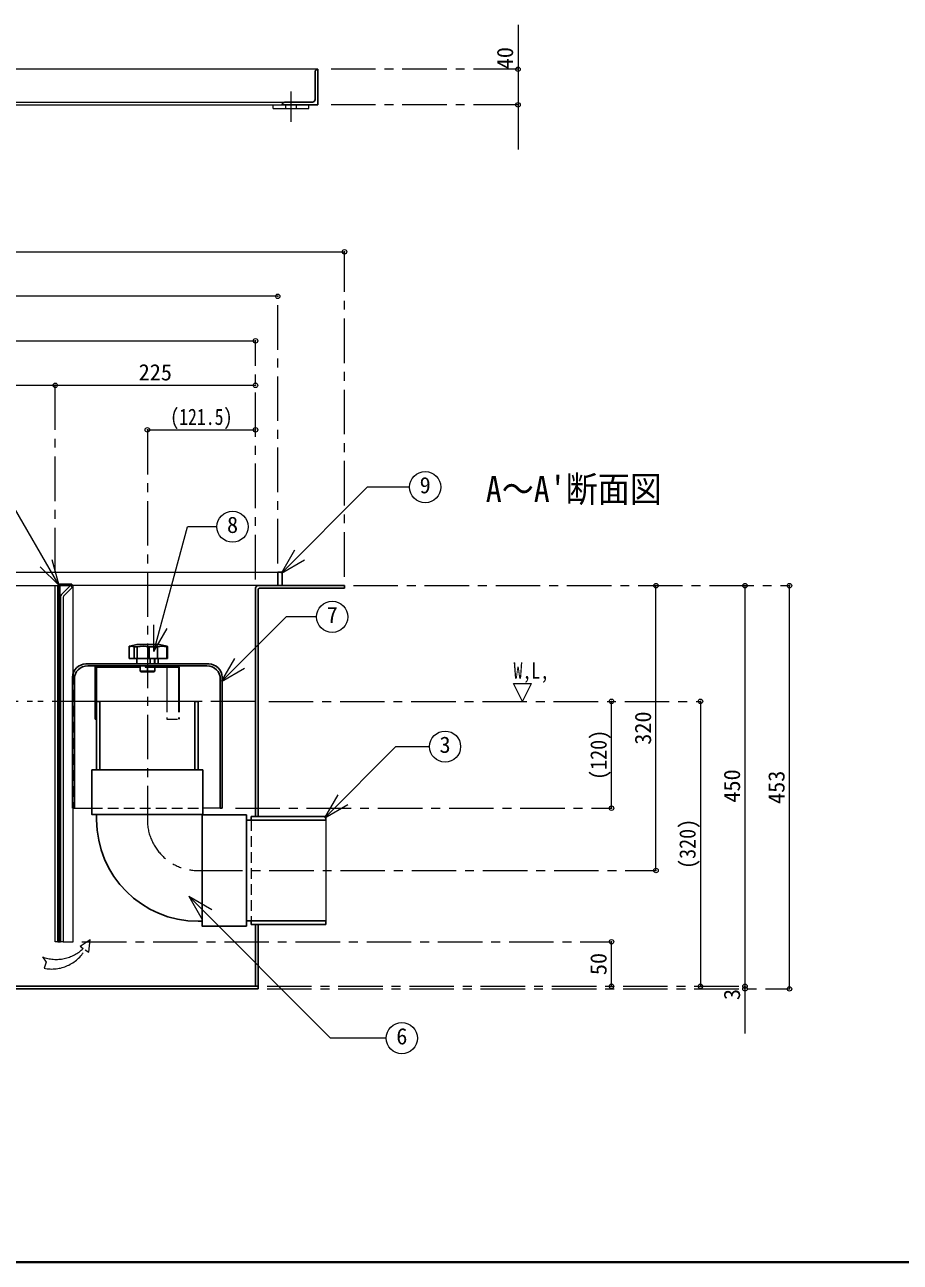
# Model space of a CAD drawing. Units: millimetres at full size, sheet at 1:10. Extents: x -2113 to 1937, y -1370 to 1440.
# Drawn here: x -1112 to -129, y -1370 to 20 of the extents above; entities that cross this region are included whole.
import ezdxf
from ezdxf.enums import TextEntityAlignment as Align

# ---------------------------------------------------------------- set-up
doc = ezdxf.new("R2010")
doc.units = ezdxf.units.MM
doc.header["$LTSCALE"] = 10
doc.header["$PDMODE"] = 32
doc.header["$PDSIZE"] = 5
for name, pattern in [('CHAIN1', [8, 5, -1, 1, -1]), ('DASHED1', [1.8, 1.2, -0.6]), ('DOUBLE_CHAIN1', [8.8, 5, -1, 0.6, -0.6, 0.6, -1])]:
    doc.linetypes.add(name, pattern=pattern)
doc.layers.add('0-0_ﾚｲﾔ1', color=4, linetype='Continuous', lineweight=9)
doc.styles.add('ＭＳ ゴシック', font='')
doc.styles.get('ＭＳ ゴシック').set_extended_font_data('MS Gothic')

msp = doc.modelspace()

# ---------------------------------------------------------------- linework, layer by layer
at = {"layer": '0-0_ﾚｲﾔ1'}
for p, q in [((-558.04, 19.5), (-558.04, -120.5)), ((-833.04, -74.5), (-833.04, -70.5)), ((-833.04, -74.5), (-793.04, -74.5)), ((-793.04, -74.5), (-793.04, -70.5)), ((-1753.04, -235.5), (-753.04, -235.5)), ((-828.04, -285.5), (-1678.04, -285.5)), ((-1653.04, -335.5), (-853.04, -335.5)), ((-1268.04, -385.5), (-1078.04, -385.5)), ((-1078.04, -385.5), (-853.04, -385.5)), ((-974.54, -435.5), (-853.04, -435.5)), ((-1262.79, -595.5), (-828.04, -595.5)), ((-1262.79, -610.5), (-1078.04, -610.5)), ((-1075.04, -610.5), (-1074.29, -610.5)), ((-850.04, -610.5), (-1059.29, -610.5)), ((-1058.04, -709.65), (-1058.04, -610.5)), ((-403.04, -930.5), (-403.04, -610.5)), ((-303.04, -610.5), (-303.04, -1060.5)), ((-253.04, -1063.5), (-253.04, -610.5)), ((-963.92, -702), (-940.55, -702)), ((-952.54, -703), (-952.54, -740.5)), ((-939.55, -703), (-939.55, -740.5)), ((-938.8, -702), (-938.8, -740.5)), ((-453.04, -860.5), (-453.04, -740.5)), ((-353.04, -740.5), (-353.04, -1060.5)), ((-1058.04, -1010.5), (-1058.04, -860.5)), ((-1056.54, -860.5), (-1037.04, -860.5)), ((-892.54, -860.5), (-912.04, -860.5)), ((-1075.04, -1010.5), (-1074.29, -1010.5)), ((-1072.79, -1010.5), (-1072.04, -1010.5)), ((-1069.04, -1010.5), (-1058.04, -1010.5)), ((-453.04, -1060.5), (-453.04, -1010.5)), ((-303.04, -1060.5), (-303.04, -1113.5))]:
    msp.add_line(p, q, dxfattribs=at)
at = {"layer": '0-0_ﾚｲﾔ1', "color": 7, "lineweight": 18}
for p, q in [((-783.04, -30.5), (-1723.04, -30.5)), ((-1686.04, -67.5), (-820.04, -67.5)), ((-1683.04, -70.5), (-823.04, -70.5)), ((-823.98, -596.38), (-727.43, -499.82)), ((-679.83, -499.82), (-727.43, -499.82)), ((-1073.8, -610.5), (-1129.62, -513.81)), ((-967.17, -684.64), (-929.58, -544.34)), ((-896.29, -544.34), (-929.58, -544.34)), ((-1073.8, -610.5), (-1081.56, -581.53)), ((-823.98, -596.38), (-808.98, -570.4)), ((-823.98, -596.38), (-798, -581.38)), ((-1073.8, -610.5), (-1095.01, -589.29)), ((-1078.04, -610.5), (-1075.04, -610.5)), ((-1078.04, -1010.5), (-1078.04, -610.5)), ((-1075.04, -1010.5), (-1075.04, -610.5)), ((-1071.16, -620.62), (-1061.04, -610.5)), ((-1061.04, -610.5), (-1058.92, -612.62)), ((-1072.04, -622.74), (-1072.04, -1010.5)), ((-1069.04, -623.36), (-1069.04, -1010.5)), ((-1068.6, -622.3), (-1058.92, -612.62)), ((-891.31, -718.26), (-818.68, -645.62)), ((-784.33, -645.62), (-818.68, -645.62)), ((-967.17, -684.64), (-967.17, -654.64)), ((-967.17, -684.64), (-952.17, -658.66)), ((-891.31, -718.26), (-876.31, -692.28)), ((-891.31, -718.26), (-865.33, -703.26)), ((-563.04, -720.5), (-543.04, -720.5)), ((-553.04, -740.5), (-563.04, -720.5)), ((-553.04, -740.5), (-543.04, -720.5)), ((-921.04, -740.5), (-1028.04, -740.5)), ((-775.28, -871.42), (-760.28, -845.43)), ((-775.28, -871.42), (-749.3, -856.42)), ((-774.04, -873.9), (-774.04, -987.1)), ((-928.07, -959.36), (-902.09, -974.36)), ((-928.07, -959.36), (-913.07, -985.34)), ((-928.07, -959.36), (-768.63, -1118.8)), ((-1075.04, -1010.5), (-1078.04, -1010.5)), ((-1069.04, -1010.5), (-1072.04, -1010.5)), ((-706.07, -1118.8), (-768.63, -1118.8))]:
    msp.add_line(p, q, dxfattribs=at)
at = {"layer": '0-0_ﾚｲﾔ1', "color": 5, "lineweight": 25}
for p, q in [((-786.04, -33.5), (-786.04, -64.5)), ((-783.04, -70.5), (-783.04, -30.5)), ((-820.04, -67.5), (-789.04, -67.5)), ((-823.04, -70.5), (-783.04, -70.5)), ((-828.04, -595.5), (-823.04, -595.5)), ((-828.04, -595.5), (-828.04, -610.5)), ((-823.04, -610.5), (-823.04, -595.5)), ((-1074.29, -610.5), (-1074.29, -1010.5)), ((-1072.79, -609), (-1059.29, -609)), ((-1072.79, -611.25), (-1072.79, -1010.5)), ((-1072.04, -610.5), (-1059.29, -610.5)), ((-1059.29, -609), (-1059.29, -610.5)), ((-850.04, -610.5), (-753.04, -610.5)), ((-753.04, -613.5), (-753.04, -610.5)), ((-853.04, -613.5), (-853.04, -870)), ((-850.04, -615), (-850.04, -870)), ((-848.54, -613.5), (-753.04, -613.5)), ((-995.16, -679.3), (-995.16, -692.5)), ((-986.47, -676.59), (-994.38, -678.32)), ((-989.47, -679.3), (-989.47, -692.5)), ((-985.61, -676.5), (-961.6, -676.5)), ((-972.35, -679.3), (-972.35, -692.5)), ((-960.74, -676.59), (-952.83, -678.32)), ((-952.57, -679.3), (-952.57, -692.5)), ((-952.04, -692.5), (-995.16, -692.5)), ((-986.54, -692.5), (-986.54, -698.5)), ((-971.33, -692.5), (-971.33, -698.5)), ((-966.65, -692.5), (-966.65, -698.5)), ((-966.13, -692.5), (-966.13, -698.5)), ((-962.54, -692.5), (-962.54, -698.5)), ((-905.54, -698.5), (-1043.54, -698.5)), ((-1041.54, -700.5), (-907.54, -700.5)), ((-1033.04, -702), (-1033.04, -760.5)), ((-1031.54, -702.75), (-1031.54, -817.5)), ((-1030.79, -702), (-982.79, -702)), ((-982.79, -700.5), (-982.79, -706.5)), ((-982.79, -706.5), (-966.29, -706.5)), ((-974.54, -706.5), (-974.54, -702)), ((-966.29, -706.5), (-967.29, -707.5)), ((-966.29, -700.5), (-966.29, -706.5)), ((-1058.54, -713.5), (-1058.54, -860.5)), ((-1056.54, -715.5), (-1056.54, -860.5)), ((-892.54, -715.5), (-892.54, -860.5)), ((-890.54, -713.5), (-890.54, -860.5)), ((-1028.04, -740.5), (-1031.54, -740.5)), ((-1028.04, -740.5), (-1028.04, -817.5)), ((-921.04, -740.5), (-921.04, -817.5)), ((-917.54, -740.5), (-921.04, -740.5)), ((-917.54, -740.5), (-917.54, -817.5)), ((-1033.04, -760.5), (-1031.54, -760.5)), ((-1037.04, -817.5), (-912.04, -817.5)), ((-912.04, -817.5), (-912.04, -867.5)), ((-1058.54, -860.5), (-1056.54, -860.5)), ((-892.54, -860.5), (-890.54, -860.5)), ((-1031.54, -867.5), (-1031.54, -873.5)), ((-913.04, -868), (-863.04, -868)), ((-863.04, -868), (-863.04, -993)), ((-774.04, -873.9), (-863.04, -873.9)), ((-858.04, -870), (-774.04, -870)), ((-858.04, -870), (-858.04, -873.9)), ((-774.04, -870), (-774.04, -873.9)), ((-913.04, -987.5), (-917.54, -987.5)), ((-863.04, -987.1), (-774.04, -987.1)), ((-858.04, -987.1), (-858.04, -991)), ((-858.04, -991), (-774.04, -991)), ((-853.04, -1060.5), (-853.04, -991)), ((-850.04, -991), (-850.04, -1063.5)), ((-774.04, -987.1), (-774.04, -991)), ((-1072.79, -1010.5), (-1074.29, -1010.5)), ((-850.04, -1060.5), (-1656.04, -1060.5)), ((-850.04, -1063.5), (-1656.04, -1063.5))]:
    msp.add_line(p, q, dxfattribs=at)
at = {"layer": '0-0_ﾚｲﾔ1', "linetype": 'CHAIN1'}
for p, q in [((-558.04, -30.5), (-768.04, -30.5)), ((-813.04, -89.5), (-813.04, -55.5)), ((-558.04, -70.5), (-768.04, -70.5)), ((-753.04, -600.5), (-753.04, -235.5)), ((-828.04, -585.5), (-828.04, -285.5)), ((-853.04, -603.5), (-853.04, -335.5)), ((-1078.04, -595.5), (-1078.04, -385.5)), ((-974.54, -435.5), (-974.54, -873.5)), ((-743.04, -610.5), (-253.04, -610.5)), ((-838.04, -740.5), (-353.04, -740.5)), ((-875.54, -860.5), (-453.04, -860.5)), ((-917.54, -930.5), (-403.04, -930.5)), ((-1048.04, -1010.5), (-453.04, -1010.5)), ((-840.04, -1060.5), (-303.04, -1060.5)), ((-840.04, -1063.5), (-253.04, -1063.5))]:
    msp.add_line(p, q, dxfattribs=at)
at = {"layer": '0-0_ﾚｲﾔ1', "linetype": 'DASHED1'}
for p, q in [((-819.04, -74.5), (-819.04, -70.5)), ((-807.04, -74.5), (-807.04, -70.5)), ((-976.91, -700.5), (-976.91, -702)), ((-976.91, -702), (-966.29, -702)), ((-1058.04, -709.65), (-1058.04, -860.5)), ((-952.54, -740.5), (-952.54, -760.5)), ((-939.55, -740.5), (-939.55, -760.5)), ((-938.8, -740.5), (-938.8, -760.5)), ((-952.54, -760.5), (-938.8, -760.5)), ((-1037.04, -860.5), (-912.04, -860.5)), ((-858.04, -873.9), (-858.04, -987.1))]:
    msp.add_line(p, q, dxfattribs=at)
at = {"layer": '0-0_ﾚｲﾔ1', "linetype": 'DOUBLE_CHAIN1'}
for p, q in [((-1031.54, -740.5), (-1643.04, -740.5)), ((-853.04, -740.5), (-917.54, -740.5)), ((-1049.97, -1015.59), (-1038.79, -1007.95)), ((-1040.28, -1022.3), (-1038.79, -1007.95)), ((-1049.97, -1015.59), (-1046.5, -1017.99)), ((-1044.46, -1019.4), (-1040.28, -1022.3))]:
    msp.add_line(p, q, dxfattribs=at)
at = {"layer": '0-0_ﾚｲﾔ1', "color": 1, "lineweight": 40}
msp.add_line((1936.96, -1370.5), (-2113.04, -1370.5), dxfattribs=at)
at = {"layer": '0-0_ﾚｲﾔ1', "color": 5, "lineweight": 25}
for points in [[(-989.47, -679.3), (-986.04, -679.3), (-986.04, -692.5)], [(-972.35, -679.3), (-963.15, -679.3), (-963.15, -692.5)], [(-952.57, -679.3), (-952.04, -679.3), (-952.04, -692.5)], [(-982.79, -706.5), (-981.79, -707.5), (-967.29, -707.5)], [(-1037.04, -817.5), (-1037.04, -867.5), (-912.04, -867.5)], [(-913.04, -868), (-913.04, -993), (-863.04, -993)]]:
    msp.add_lwpolyline(points, dxfattribs=at)
at = {"layer": '0-0_ﾚｲﾔ1', "color": 7, "lineweight": 18}
for points in [[(-966.29, -702), (-963.92, -702), (-963.92, -700.5)], [(-775.28, -871.42), (-695.2, -791.34), (-657.51, -791.34)]]:
    msp.add_lwpolyline(points, dxfattribs=at)
at = {"layer": '0-0_ﾚｲﾔ1', "linetype": 'DOUBLE_CHAIN1'}
msp.add_lwpolyline([(-1092.37, -1027.52), (-1088.09, -1033.38), (-1090.53, -1040.2)], dxfattribs=at)
at = {"layer": '0-0_ﾚｲﾔ1', "color": 7, "lineweight": 18}
for centre in [(-662.33, -499.82), (-878.79, -544.34), (-766.83, -645.62), (-640.01, -791.34), (-688.57, -1118.8)]:
    msp.add_circle(centre, 17.5, dxfattribs=at)
at = {"layer": '0-0_ﾚｲﾔ1', "color": 5, "lineweight": 25}
for centre, radius, start, end in [((-783.04, -33.5), 3, 90, 180), ((-820.04, -70.5), 3, 90, 180), ((-789.04, -64.5), 3, 270, 0), ((-1072.79, -610.5), 1.5, 90, 180), ((-1072.04, -611.25), 0.75, 90, 180), ((-850.04, -613.5), 3, 90, 180), ((-848.54, -615), 1.5, 90, 180), ((-994.16, -679.3), 1, 102.36697, 180), ((-992.32, -683.93), 5.43, 58.41904, 121.58096), ((-985.61, -680.5), 4, 90, 102.36697), ((-979.2, -708.01), 29.51, 76.59069, 103.40931), ((-957.86, -696.29), 17.8, 72.70582, 107.29418), ((-961.6, -680.5), 4, 77.63303, 90), ((-953.04, -679.3), 1, 0, 77.63303), ((-1043.54, -713.5), 15, 90, 180), ((-1041.54, -715.5), 15, 90, 180), ((-1031.54, -702), 1.5, 90, 180), ((-1030.79, -702.75), 0.75, 90, 180), ((-978.67, -695.53), 11.72, 249.39031, 290.60969), ((-970.42, -695.53), 11.72, 249.39031, 290.60969), ((-907.54, -715.5), 15, 0, 90), ((-905.54, -713.5), 15, 0, 90), ((-917.54, -873.5), 114, 180, 270)]:
    msp.add_arc(centre, radius, start, end, dxfattribs=at)
at = {"layer": '0-0_ﾚｲﾔ1', "color": 7, "lineweight": 18}
for centre, radius in [((-1069.04, -622.74), 3), ((-1067.54, -623.36), 1.5)]:
    msp.add_arc(centre, radius, 135, 180, dxfattribs=at)
at = {"layer": '0-0_ﾚｲﾔ1'}
for centre, radius in [((-953.54, -703), 1), ((-940.55, -703), 1), ((-940.3, -702), 1.5)]:
    msp.add_arc(centre, radius, 0, 90, dxfattribs=at)
at = {"layer": '0-0_ﾚｲﾔ1', "linetype": 'CHAIN1'}
msp.add_arc((-917.54, -873.5), 57, 180, 270, dxfattribs=at)
at = {"layer": '0-0_ﾚｲﾔ1', "linetype": 'DOUBLE_CHAIN1'}
for centre, radius, start, end in [((-1076.95, -986.57), 43.76, 249.37581, 314.10079), ((-1081.69, -998.36), 42.76, 258.06872, 330.51954)]:
    msp.add_arc(centre, radius, start, end, dxfattribs=at)
at = {"layer": '0-0_ﾚｲﾔ1', "color": 1}
for p in [(-558.04, -30.5), (-558.04, -70.5), (-753.04, -235.5), (-828.04, -285.5), (-853.04, -335.5), (-1078.04, -385.5), (-853.04, -385.5), (-974.54, -435.5), (-853.04, -435.5), (-403.04, -610.5), (-303.04, -610.5), (-253.04, -610.5), (-453.04, -740.5), (-353.04, -740.5), (-453.04, -860.5), (-403.04, -930.5), (-453.04, -1010.5), (-453.04, -1060.5), (-353.04, -1060.5), (-303.04, -1060.5), (-303.04, -1063.5), (-253.04, -1063.5)]:
    msp.add_point(p, dxfattribs=at)

# ---------------------------------------------------------------- texts
at = {"layer": '0-0_ﾚｲﾔ1', "color": 7, "style": 'ＭＳ ゴシック'}
for s, p in [('40', (-558.04, -30.5)), ('320', (-403.04, -789.25)), ('450', (-303.04, -854.25)), ('453', (-253.04, -855.75)), ('50', (-453.04, -1048)), ('3', (-303.04, -1076))]:
    msp.add_text(s, height=18.33, rotation=90, dxfattribs=at).set_placement(p, align=Align.BOTTOM_LEFT)
for s, p in [('225', (-984.29, -385.5)), ('9', (-668.58, -512.32)), ('8', (-885.04, -556.84)), ('7', (-773.08, -658.12)), ('3', (-646.26, -803.84)), ('6', (-694.82, -1131.3))]:
    msp.add_text(s, height=18.33, dxfattribs=at).set_placement(p, align=Align.BOTTOM_LEFT)
for s, height, width, p in [('(121.5)', 18.33, 0.8, (-948.79, -435.5)), ("A～A'断面図", 29.33, 0.9, (-594.29, -525.5)), ('W,L,', 18.33, 0.8, (-563.04, -720.5))]:
    msp.add_text(s, height=height, dxfattribs=dict(at, width=width)).set_placement(p, align=Align.BOTTOM_LEFT)
at = {"layer": '0-0_ﾚｲﾔ1', "color": 7, "style": 'ＭＳ ゴシック', "width": 0.9}
for s, p in [('(120)', (-453.04, -828.62)), ('(320)', (-353.04, -928.62))]:
    msp.add_text(s, height=18.33, rotation=90, dxfattribs=at).set_placement(p, align=Align.BOTTOM_LEFT)

doc.saveas('drawing.dxf')
